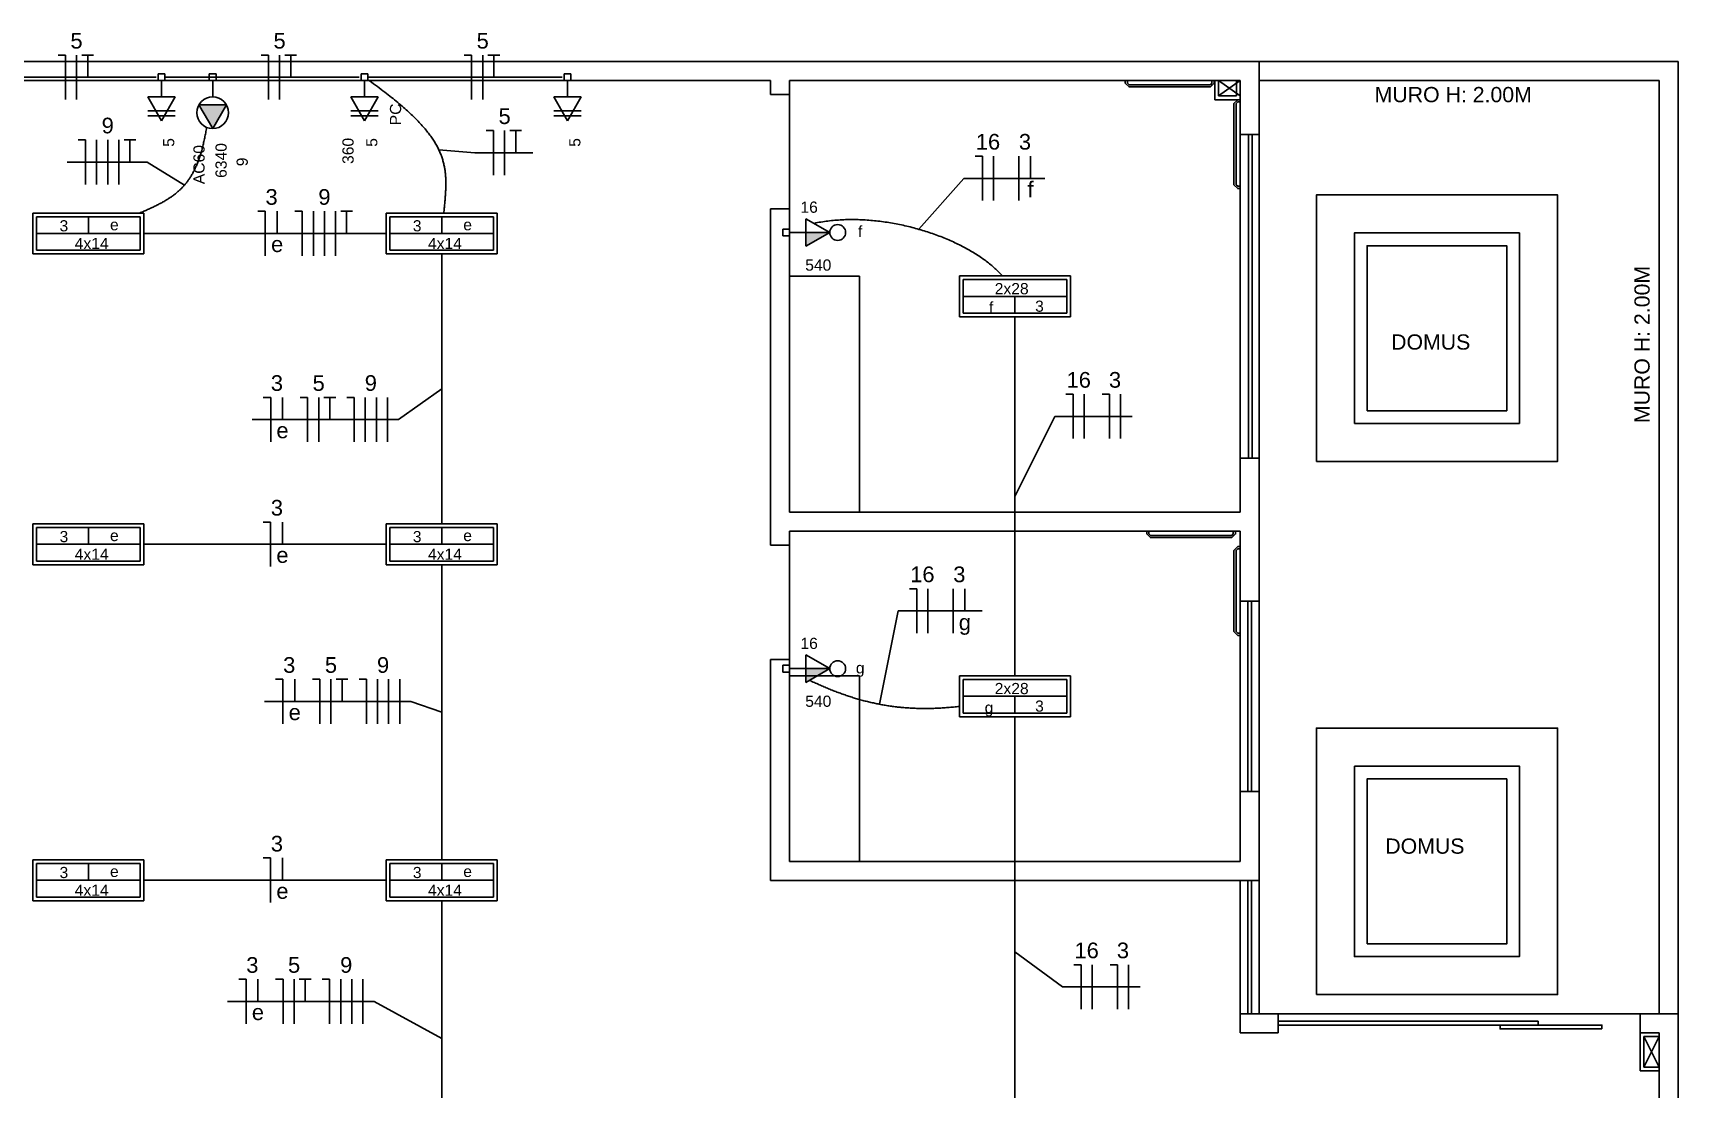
# Model space of a CAD drawing. Extents: x -47 to 87, y -70 to 0.
# Drawn here: x -25.93 to 0, y -16.19 to 0.45 of the extents above; entities that cross this region are included whole.
import ezdxf

# ---------------------------------------------------------------- set-up
doc = ezdxf.new("R2010")
doc.units = 0
doc.header["$MEASUREMENT"] = 0
doc.layers.get('0').update_dxf_attribs({"linetype": 'CONTINUOUS'})
for name, color, linetype in [('1', 1, 'CONTINUOUS'), ('EL-CONDUTOS', 4, 'CONTINUOUS'), ('EL-FIOS', 9, 'CONTINUOUS'), ('EL-TEXTOS_FIOS', 7, 'CONTINUOUS'), ('EL-TEXTOS_PONTOS', 3, 'CONTINUOUS'), ('EQUIPAMENTOS', 7, 'CONTINUOUS'), ('P-SIMBOL', 3, 'CONTINUOUS'), ('PAREDES', 6, 'CONTINUOUS'), ('TEXTOS', 3, 'CONTINUOUS')]:
    doc.layers.add(name, color=color, linetype=linetype)
doc.styles.add('ARIAL', font='')
doc.styles.get('ARIAL').set_extended_font_data('Arial')

msp = doc.modelspace()

# ---------------------------------------------------------------- hatches: boundary and pattern name
at = {"layer": 'P-SIMBOL', "linetype": 'CONTINUOUS'}
for points in [[(-23.092, -0.681), (-23.092, -1.056), (-23.308, -0.681)], [(-23.092, -0.681), (-23.092, -1.056), (-22.875, -0.681)], [(-13.743, -2.692), (-13.368, -2.692), (-13.743, -2.909)], [(-13.743, -9.564), (-13.368, -9.564), (-13.743, -9.781)]]:
    msp.add_hatch(color=256, dxfattribs=at).paths.add_polyline_path(points)

# ---------------------------------------------------------------- linework, layer by layer
at = {"linetype": 'CONTINUOUS'}
for p, q in [((-6.9, -1.15), (-6.6, -1.15)), ((-6.771, -6.25), (-6.771, -1.15)), ((-6.711, -6.25), (-6.711, -1.15)), ((-6.9, -6.25), (-6.6, -6.25)), ((-6.9, -8.5), (-6.6, -8.5)), ((-6.78, -11.5), (-6.78, -8.5)), ((-6.72, -11.5), (-6.72, -8.5)), ((-6.9, -11.5), (-6.6, -11.5))]:
    msp.add_line(p, q, dxfattribs=at)
for p, q in [((-6.9, -15), (-6.9, -12.9)), ((-6.78, -15), (-6.78, -12.9)), ((-6.72, -12.9), (-6.72, -15)), ((-6.6, -12.9), (-6.6, -15)), ((-0.6, -15), (-6.3, -15)), ((-2.205, -15.12), (-6.3, -15.12)), ((-6.3, -15.18), (-2.205, -15.18)), ((-2.205, -15.18), (-2.205, -15.12))]:
    msp.add_line(p, q)
for points in [[(-7.311, -0.3), (-7.311, -0.34), (-7.371, -0.4), (-7.371, -0.4), (-8.651, -0.4), (-8.711, -0.34), (-8.711, -0.34), (-8.711, -0.3)], [(-7.347, -0.3), (-7.347, -0.34), (-7.371, -0.364), (-7.371, -0.364), (-8.651, -0.364), (-8.675, -0.34), (-8.675, -0.34), (-8.675, -0.3)], [(-6.9, -0.6), (-6.94, -0.6), (-7, -0.66), (-7, -0.66), (-7, -1.94), (-6.94, -2), (-6.94, -2), (-6.9, -2)], [(-6.9, -0.636), (-6.94, -0.636), (-6.964, -0.66), (-6.964, -0.66), (-6.964, -1.94), (-6.94, -1.964), (-6.94, -1.964), (-6.9, -1.964)], [(-6.974, -7.4), (-6.974, -7.44), (-7.034, -7.5), (-7.034, -7.5), (-8.314, -7.5), (-8.374, -7.44), (-8.374, -7.44), (-8.374, -7.4)], [(-7.01, -7.4), (-7.01, -7.44), (-7.034, -7.464), (-7.034, -7.464), (-8.314, -7.464), (-8.338, -7.44), (-8.338, -7.44), (-8.338, -7.4)], [(-6.9, -7.641), (-6.94, -7.641), (-7, -7.701), (-7, -7.701), (-7, -8.981), (-6.94, -9.041), (-6.94, -9.041), (-6.9, -9.041)], [(-6.9, -7.676), (-6.94, -7.676), (-6.964, -7.701), (-6.964, -7.701), (-6.964, -8.981), (-6.94, -9.005), (-6.94, -9.005), (-6.9, -9.005)]]:
    msp.add_lwpolyline(points)
for points in [[(-5.1, -5.7), (-2.5, -5.7), (-2.5, -2.7), (-5.1, -2.7), (-5.1, -5.7)], [(-5.1, -5.7), (-2.5, -5.7), (-2.5, -2.7), (-5.1, -2.7), (-5.1, -5.7)], [(-4.9, -5.5), (-2.7, -5.5), (-2.7, -2.9), (-4.9, -2.9), (-4.9, -5.5)], [(-5.1, -11.1), (-2.5, -11.1), (-2.5, -14.1), (-5.1, -14.1), (-5.1, -11.1)], [(-5.1, -11.1), (-2.5, -11.1), (-2.5, -14.1), (-5.1, -14.1), (-5.1, -11.1)], [(-4.9, -13.9), (-2.7, -13.9), (-2.7, -11.3), (-4.9, -11.3), (-4.9, -13.9)]]:
    msp.add_lwpolyline(points, close=True, dxfattribs=at)
msp.add_lwpolyline([(-1.2, -15.24), (-2.805, -15.24), (-2.805, -15.18), (-1.2, -15.18), (-1.2, -15.24)], close=True)
at = {"layer": '1'}
for p, q in [((-7.24, -0.54), (-6.9, -0.3)), ((-7.24, -0.3), (-6.9, -0.54)), ((-0.54, -15.84), (-0.3, -15.36)), ((-0.54, -15.36), (-0.3, -15.84))]:
    msp.add_line(p, q, dxfattribs=at)
at = {"layer": 'EL-CONDUTOS', "linetype": 'CONTINUOUS'}
for points, knots in [([(-27.047, -0.247), (-26.998, -0.247), (-26.903, -0.247), (-26.765, -0.247), (-26.635, -0.247), (-26.514, -0.247), (-26.399, -0.247), (-26.291, -0.247), (-26.189, -0.247), (-26.092, -0.247), (-26, -0.247), (-25.912, -0.247), (-25.827, -0.247), (-25.745, -0.247), (-25.665, -0.247), (-25.586, -0.247), (-25.508, -0.247), (-25.43, -0.247), (-25.351, -0.247), (-25.272, -0.247), (-25.19, -0.247), (-25.106, -0.247), (-25.018, -0.247), (-24.927, -0.247), (-24.831, -0.247), (-24.73, -0.247), (-24.624, -0.247), (-24.511, -0.247), (-24.39, -0.247), (-24.262, -0.247), (-24.126, -0.247), (-24.032, -0.247), (-23.984, -0.247)], [0, 0, 0, 0, 0.147153, 0.285121, 0.414556, 0.536109, 0.650431, 0.758174, 0.859989, 0.956527, 1.04844, 1.136378, 1.220992, 1.302935, 1.382857, 1.461409, 1.539243, 1.61701, 1.695362, 1.774948, 1.856422, 1.940433, 2.027634, 2.118675, 2.214207, 2.314883, 2.421352, 2.534267, 2.654279, 2.782038, 2.918196, 3.063405, 3.063405, 3.063405, 3.063405]), ([(-23.847, -0.247), (-23.798, -0.247), (-23.703, -0.247), (-23.565, -0.247), (-23.435, -0.247), (-23.314, -0.247), (-23.199, -0.247), (-23.091, -0.247), (-22.989, -0.247), (-22.892, -0.247), (-22.8, -0.247), (-22.712, -0.247), (-22.627, -0.247), (-22.545, -0.247), (-22.465, -0.247), (-22.386, -0.247), (-22.308, -0.247), (-22.23, -0.247), (-22.151, -0.247), (-22.072, -0.247), (-21.99, -0.247), (-21.906, -0.247), (-21.818, -0.247), (-21.727, -0.247), (-21.631, -0.247), (-21.53, -0.247), (-21.424, -0.247), (-21.311, -0.247), (-21.19, -0.247), (-21.062, -0.247), (-20.926, -0.247), (-20.832, -0.247), (-20.784, -0.247)], [0, 0, 0, 0, 0.147153, 0.285121, 0.414556, 0.536109, 0.650431, 0.758174, 0.859989, 0.956527, 1.04844, 1.136378, 1.220992, 1.302935, 1.382857, 1.461409, 1.539243, 1.61701, 1.695362, 1.774948, 1.856422, 1.940433, 2.027634, 2.118675, 2.214207, 2.314883, 2.421352, 2.534267, 2.654279, 2.782038, 2.918196, 3.063405, 3.063405, 3.063405, 3.063405]), ([(-20.647, -0.247), (-20.598, -0.247), (-20.503, -0.247), (-20.365, -0.247), (-20.235, -0.247), (-20.114, -0.247), (-19.999, -0.247), (-19.891, -0.247), (-19.789, -0.247), (-19.692, -0.247), (-19.6, -0.247), (-19.512, -0.247), (-19.427, -0.247), (-19.345, -0.247), (-19.265, -0.247), (-19.186, -0.247), (-19.108, -0.247), (-19.03, -0.247), (-18.951, -0.247), (-18.872, -0.247), (-18.79, -0.247), (-18.706, -0.247), (-18.618, -0.247), (-18.527, -0.247), (-18.431, -0.247), (-18.33, -0.247), (-18.224, -0.247), (-18.111, -0.247), (-17.99, -0.247), (-17.862, -0.247), (-17.726, -0.247), (-17.632, -0.247), (-17.584, -0.247)], [0, 0, 0, 0, 0.147153, 0.285121, 0.414556, 0.536109, 0.650431, 0.758174, 0.859989, 0.956527, 1.04844, 1.136378, 1.220992, 1.302935, 1.382857, 1.461409, 1.539243, 1.61701, 1.695362, 1.774948, 1.856422, 1.940433, 2.027634, 2.118675, 2.214207, 2.314883, 2.421352, 2.534267, 2.654279, 2.782038, 2.918196, 3.063405, 3.063405, 3.063405, 3.063405]), ([(-19.451, -2.387), (-19.448, -2.361), (-19.443, -2.311), (-19.435, -2.236), (-19.429, -2.163), (-19.424, -2.093), (-19.42, -2.025), (-19.418, -1.958), (-19.418, -1.892), (-19.42, -1.828), (-19.425, -1.765), (-19.433, -1.702), (-19.444, -1.64), (-19.459, -1.579), (-19.477, -1.517), (-19.499, -1.456), (-19.526, -1.394), (-19.557, -1.332), (-19.593, -1.269), (-19.634, -1.206), (-19.68, -1.141), (-19.732, -1.076), (-19.79, -1.008), (-19.854, -0.939), (-19.925, -0.868), (-20.002, -0.795), (-20.086, -0.72), (-20.178, -0.642), (-20.277, -0.562), (-20.384, -0.478), (-20.499, -0.392), (-20.579, -0.334), (-20.62, -0.304)], [0, 0, 0, 0, 0.077514, 0.152501, 0.225145, 0.29564, 0.364196, 0.431039, 0.496424, 0.560634, 0.623984, 0.686828, 0.74956, 0.812608, 0.876437, 0.94154, 1.008429, 1.077631, 1.149679, 1.225102, 1.304421, 1.388146, 1.476771, 1.570777, 1.670625, 1.776764, 1.889629, 2.009641, 2.13721, 2.272735, 2.416608, 2.569213, 2.569213, 2.569213, 2.569213]), ([(-23.187, -1.037), (-23.192, -1.065), (-23.201, -1.12), (-23.217, -1.199), (-23.234, -1.275), (-23.251, -1.347), (-23.269, -1.415), (-23.289, -1.48), (-23.31, -1.541), (-23.332, -1.599), (-23.355, -1.654), (-23.379, -1.707), (-23.405, -1.756), (-23.432, -1.803), (-23.461, -1.848), (-23.491, -1.89), (-23.523, -1.93), (-23.557, -1.968), (-23.592, -2.005), (-23.63, -2.04), (-23.669, -2.073), (-23.71, -2.105), (-23.753, -2.136), (-23.799, -2.166), (-23.846, -2.195), (-23.896, -2.223), (-23.948, -2.25), (-24.002, -2.278), (-24.059, -2.305), (-24.118, -2.332), (-24.179, -2.359), (-24.222, -2.376), (-24.243, -2.386)], [0, 0, 0, 0, 0.084955, 0.166008, 0.243354, 0.317197, 0.387748, 0.455226, 0.51986, 0.581889, 0.641561, 0.699136, 0.754881, 0.809073, 0.861999, 0.913946, 0.965205, 1.016068, 1.066818, 1.117735, 1.169085, 1.221123, 1.274088, 1.328206, 1.383686, 1.440723, 1.499499, 1.560183, 1.622932, 1.687896, 1.755214, 1.825021, 1.825021, 1.825021, 1.825021]), ([(-13.613, -2.548), (-13.578, -2.541), (-13.506, -2.526), (-13.398, -2.511), (-13.288, -2.499), (-13.176, -2.492), (-13.064, -2.488), (-12.95, -2.488), (-12.836, -2.493), (-12.722, -2.501), (-12.608, -2.512), (-12.494, -2.527), (-12.38, -2.545), (-12.267, -2.567), (-12.155, -2.591), (-12.044, -2.619), (-11.935, -2.65), (-11.828, -2.683), (-11.722, -2.719), (-11.619, -2.757), (-11.518, -2.798), (-11.42, -2.841), (-11.325, -2.887), (-11.233, -2.934), (-11.145, -2.984), (-11.06, -3.035), (-10.98, -3.088), (-10.903, -3.143), (-10.832, -3.199), (-10.765, -3.257), (-10.703, -3.315), (-10.665, -3.357), (-10.647, -3.377)], [0, 0, 0, 0, 0.108569, 0.218238, 0.32896, 0.440661, 0.55325, 0.666616, 0.780635, 0.895168, 1.010067, 1.125172, 1.240315, 1.355323, 1.470015, 1.584208, 1.697714, 1.810342, 1.921903, 2.032205, 2.141059, 2.248278, 2.353677, 2.45708, 2.558315, 2.657221, 2.753648, 2.847462, 2.938545, 3.026806, 3.112178, 3.194633, 3.194633, 3.194633, 3.194633]), ([(-24.18, -2.708), (-24.129, -2.708), (-24.03, -2.708), (-23.884, -2.708), (-23.743, -2.708), (-23.608, -2.708), (-23.478, -2.708), (-23.352, -2.708), (-23.229, -2.708), (-23.11, -2.708), (-22.993, -2.708), (-22.879, -2.708), (-22.767, -2.708), (-22.656, -2.708), (-22.545, -2.708), (-22.436, -2.708), (-22.326, -2.708), (-22.216, -2.708), (-22.104, -2.708), (-21.992, -2.708), (-21.877, -2.708), (-21.76, -2.708), (-21.64, -2.708), (-21.516, -2.708), (-21.389, -2.708), (-21.257, -2.708), (-21.121, -2.708), (-20.979, -2.708), (-20.832, -2.708), (-20.678, -2.708), (-20.518, -2.708), (-20.409, -2.708), (-20.353, -2.708)], [0, 0, 0, 0, 0.151892, 0.297684, 0.437851, 0.572866, 0.703203, 0.829335, 0.951736, 1.07088, 1.187239, 1.301288, 1.413501, 1.52435, 1.63431, 1.743853, 1.853455, 1.963587, 2.074724, 2.18734, 2.301907, 2.418901, 2.538793, 2.662058, 2.789169, 2.920601, 3.056825, 3.198317, 3.34555, 3.498997, 3.659132, 3.826428, 3.826428, 3.826428, 3.826428]), ([(-19.483, -7.285), (-19.483, -7.22), (-19.483, -7.092), (-19.483, -6.906), (-19.483, -6.73), (-19.483, -6.565), (-19.483, -6.408), (-19.483, -6.26), (-19.483, -6.119), (-19.483, -5.984), (-19.483, -5.855), (-19.483, -5.731), (-19.483, -5.612), (-19.483, -5.495), (-19.483, -5.381), (-19.483, -5.268), (-19.483, -5.157), (-19.483, -5.045), (-19.483, -4.933), (-19.483, -4.818), (-19.483, -4.702), (-19.483, -4.582), (-19.483, -4.458), (-19.483, -4.329), (-19.483, -4.195), (-19.483, -4.054), (-19.483, -3.905), (-19.483, -3.749), (-19.483, -3.583), (-19.483, -3.408), (-19.483, -3.222), (-19.483, -3.094), (-19.483, -3.028)], [0, 0, 0, 0, 0.197188, 0.382937, 0.558066, 0.72339, 0.879727, 1.027894, 1.168708, 1.302986, 1.431545, 1.555201, 1.674773, 1.791077, 1.904929, 2.017148, 2.12855, 2.239951, 2.35217, 2.466023, 2.582326, 2.701898, 2.825555, 2.954115, 3.088393, 3.229207, 3.377375, 3.533712, 3.699037, 3.874166, 4.059917, 4.257105, 4.257105, 4.257105, 4.257105]), ([(-10.45, -9.676), (-10.45, -9.588), (-10.45, -9.417), (-10.45, -9.168), (-10.45, -8.933), (-10.45, -8.712), (-10.45, -8.504), (-10.45, -8.306), (-10.45, -8.119), (-10.45, -7.941), (-10.45, -7.77), (-10.45, -7.607), (-10.45, -7.449), (-10.45, -7.295), (-10.45, -7.145), (-10.45, -6.997), (-10.45, -6.85), (-10.45, -6.703), (-10.45, -6.555), (-10.45, -6.405), (-10.45, -6.251), (-10.45, -6.093), (-10.45, -5.93), (-10.45, -5.759), (-10.45, -5.581), (-10.45, -5.394), (-10.45, -5.196), (-10.45, -4.988), (-10.45, -4.767), (-10.45, -4.532), (-10.45, -4.283), (-10.45, -4.112), (-10.45, -4.024)], [0, 0, 0, 0, 0.264304, 0.512899, 0.746908, 0.967451, 1.175652, 1.372632, 1.559513, 1.737418, 1.907469, 2.070787, 2.228494, 2.381714, 2.531567, 2.679176, 2.825663, 2.97215, 3.119759, 3.269612, 3.422832, 3.580539, 3.743857, 3.913908, 4.091813, 4.278694, 4.475674, 4.683875, 4.904419, 5.138427, 5.387022, 5.651326, 5.651326, 5.651326, 5.651326]), ([(-24.173, -7.605), (-24.118, -7.605), (-24.011, -7.605), (-23.854, -7.605), (-23.705, -7.605), (-23.562, -7.605), (-23.424, -7.605), (-23.293, -7.605), (-23.166, -7.605), (-23.044, -7.605), (-22.926, -7.605), (-22.811, -7.605), (-22.699, -7.605), (-22.589, -7.605), (-22.481, -7.605), (-22.373, -7.605), (-22.267, -7.605), (-22.16, -7.605), (-22.053, -7.605), (-21.944, -7.605), (-21.835, -7.605), (-21.722, -7.605), (-21.607, -7.605), (-21.489, -7.605), (-21.367, -7.605), (-21.24, -7.605), (-21.109, -7.605), (-20.972, -7.605), (-20.829, -7.605), (-20.679, -7.605), (-20.522, -7.605), (-20.415, -7.605), (-20.36, -7.605)], [0, 0, 0, 0, 0.1645, 0.321263, 0.470842, 0.61379, 0.75066, 0.882004, 1.008374, 1.130324, 1.248405, 1.363171, 1.475174, 1.584967, 1.693102, 1.800132, 1.90661, 2.013088, 2.120119, 2.228255, 2.338049, 2.450054, 2.564822, 2.682906, 2.804859, 2.931233, 3.06258, 3.199454, 3.342406, 3.491991, 3.648759, 3.813264, 3.813264, 3.813264, 3.813264]), ([(-19.483, -12.576), (-19.483, -12.504), (-19.483, -12.364), (-19.483, -12.16), (-19.483, -11.969), (-19.483, -11.787), (-19.483, -11.616), (-19.483, -11.454), (-19.483, -11.3), (-19.483, -11.153), (-19.483, -11.012), (-19.483, -10.877), (-19.483, -10.747), (-19.483, -10.62), (-19.483, -10.495), (-19.483, -10.373), (-19.483, -10.251), (-19.483, -10.13), (-19.483, -10.007), (-19.483, -9.883), (-19.483, -9.756), (-19.483, -9.625), (-19.483, -9.49), (-19.483, -9.35), (-19.483, -9.203), (-19.483, -9.049), (-19.483, -8.886), (-19.483, -8.715), (-19.483, -8.534), (-19.483, -8.342), (-19.483, -8.138), (-19.483, -7.999), (-19.483, -7.927)], [0, 0, 0, 0, 0.21606, 0.419484, 0.611175, 0.792034, 0.962964, 1.124869, 1.27865, 1.42521, 1.565452, 1.700279, 1.830592, 1.957295, 2.081291, 2.203481, 2.324769, 2.446056, 2.568246, 2.692242, 2.818945, 2.949258, 3.084085, 3.224327, 3.370887, 3.524668, 3.686573, 3.857503, 4.038362, 4.230052, 4.433476, 4.649537, 4.649537, 4.649537, 4.649537]), ([(-13.686, -9.748), (-13.661, -9.76), (-13.61, -9.783), (-13.535, -9.817), (-13.46, -9.85), (-13.386, -9.881), (-13.312, -9.911), (-13.238, -9.939), (-13.164, -9.966), (-13.09, -9.991), (-13.016, -10.016), (-12.942, -10.038), (-12.868, -10.059), (-12.794, -10.079), (-12.719, -10.097), (-12.644, -10.113), (-12.569, -10.128), (-12.493, -10.142), (-12.416, -10.154), (-12.338, -10.164), (-12.26, -10.173), (-12.181, -10.18), (-12.101, -10.185), (-12.02, -10.189), (-11.937, -10.192), (-11.854, -10.192), (-11.769, -10.191), (-11.683, -10.188), (-11.596, -10.183), (-11.507, -10.177), (-11.416, -10.169), (-11.355, -10.162), (-11.325, -10.159)], [0, 0, 0, 0, 0.083585, 0.166128, 0.247708, 0.328406, 0.408304, 0.487487, 0.566043, 0.644063, 0.721638, 0.798865, 0.87584, 0.952664, 1.029439, 1.106268, 1.183258, 1.260516, 1.338152, 1.416276, 1.494998, 1.574432, 1.65469, 1.735884, 1.818127, 1.901531, 1.986208, 2.072269, 2.159824, 2.248984, 2.339855, 2.432545, 2.432545, 2.432545, 2.432545]), ([(-10.45, -10.319), (-10.45, -10.436), (-10.45, -10.663), (-10.45, -10.993), (-10.45, -11.302), (-10.45, -11.592), (-10.45, -11.866), (-10.45, -12.124), (-10.45, -12.368), (-10.45, -12.599), (-10.45, -12.82), (-10.45, -13.032), (-10.45, -13.236), (-10.45, -13.434), (-10.45, -13.628), (-10.45, -13.819), (-10.45, -14.009), (-10.45, -14.199), (-10.45, -14.391), (-10.45, -14.586), (-10.45, -14.787), (-10.45, -14.995), (-10.45, -15.21), (-10.45, -15.436), (-10.45, -15.673), (-10.45, -15.923), (-10.45, -16.188), (-10.45, -16.469), (-10.45, -16.768), (-10.45, -17.087), (-10.45, -17.426), (-10.45, -17.66), (-10.45, -17.78)], [0, 0, 0, 0, 0.35089, 0.679903, 0.988628, 1.278653, 1.551568, 1.80896, 2.05242, 2.283535, 2.503894, 2.715087, 2.918701, 3.116326, 3.309551, 3.499964, 3.689154, 3.878709, 4.07022, 4.265274, 4.46546, 4.672367, 4.887583, 5.112699, 5.349301, 5.59898, 5.863323, 6.14392, 6.442359, 6.76023, 7.099121, 7.46062, 7.46062, 7.46062, 7.46062]), ([(-24.173, -12.898), (-24.118, -12.898), (-24.011, -12.898), (-23.854, -12.898), (-23.705, -12.898), (-23.562, -12.898), (-23.424, -12.898), (-23.293, -12.898), (-23.166, -12.898), (-23.044, -12.898), (-22.926, -12.898), (-22.811, -12.898), (-22.699, -12.898), (-22.589, -12.898), (-22.481, -12.898), (-22.373, -12.898), (-22.267, -12.898), (-22.16, -12.898), (-22.053, -12.898), (-21.944, -12.898), (-21.835, -12.898), (-21.722, -12.898), (-21.607, -12.898), (-21.489, -12.898), (-21.367, -12.898), (-21.24, -12.898), (-21.109, -12.898), (-20.972, -12.898), (-20.829, -12.898), (-20.679, -12.898), (-20.522, -12.898), (-20.415, -12.898), (-20.36, -12.898)], [0, 0, 0, 0, 0.1645, 0.321263, 0.470842, 0.61379, 0.75066, 0.882004, 1.008374, 1.130324, 1.248405, 1.363171, 1.475174, 1.584967, 1.693102, 1.800132, 1.90661, 2.013088, 2.120119, 2.228255, 2.338049, 2.450054, 2.564822, 2.682906, 2.804859, 2.931233, 3.06258, 3.199454, 3.342406, 3.491991, 3.648759, 3.813264, 3.813264, 3.813264, 3.813264]), ([(-19.483, -17.555), (-19.483, -17.488), (-19.483, -17.358), (-19.483, -17.169), (-19.483, -16.99), (-19.483, -16.822), (-19.483, -16.662), (-19.483, -16.511), (-19.483, -16.368), (-19.483, -16.231), (-19.483, -16.1), (-19.483, -15.974), (-19.483, -15.852), (-19.483, -15.733), (-19.483, -15.617), (-19.483, -15.502), (-19.483, -15.389), (-19.483, -15.275), (-19.483, -15.161), (-19.483, -15.045), (-19.483, -14.926), (-19.483, -14.804), (-19.483, -14.678), (-19.483, -14.547), (-19.483, -14.41), (-19.483, -14.266), (-19.483, -14.115), (-19.483, -13.956), (-19.483, -13.787), (-19.483, -13.609), (-19.483, -13.42), (-19.483, -13.29), (-19.483, -13.223)], [0, 0, 0, 0, 0.200636, 0.389635, 0.567826, 0.736042, 0.895113, 1.045872, 1.189149, 1.325776, 1.456584, 1.582404, 1.704068, 1.822407, 1.938252, 2.052435, 2.165787, 2.279139, 2.393323, 2.50917, 2.627511, 2.749177, 2.875, 3.005812, 3.142443, 3.285725, 3.436489, 3.595566, 3.763788, 3.941986, 4.130992, 4.331636, 4.331636, 4.331636, 4.331636])]:
    msp.add_open_spline(points, degree=3, knots=knots, dxfattribs=at)
at = {"layer": 'EL-FIOS'}
for p, q in [((-25.529, 0.103), (-25.413, 0.103)), ((-25.413, -0.597), (-25.413, 0.103)), ((-25.238, -0.597), (-25.238, 0.103)), ((-25.156, 0.103), (-24.969, 0.103)), ((-25.062, -0.247), (-25.062, 0.103)), ((-22.329, 0.103), (-22.212, 0.103)), ((-22.212, -0.597), (-22.212, 0.103)), ((-22.038, -0.597), (-22.038, 0.103)), ((-21.956, 0.103), (-21.769, 0.103)), ((-21.863, -0.247), (-21.863, 0.103)), ((-19.129, 0.103), (-19.012, 0.103)), ((-19.012, -0.597), (-19.012, 0.103)), ((-18.837, -0.597), (-18.837, 0.103)), ((-18.756, 0.103), (-18.569, 0.103)), ((-18.663, -0.247), (-18.663, 0.103)), ((-25.212, -1.234), (-25.096, -1.234)), ((-25.096, -1.934), (-25.096, -1.234)), ((-24.921, -1.934), (-24.921, -1.234)), ((-24.746, -1.934), (-24.746, -1.234)), ((-24.571, -1.934), (-24.571, -1.234)), ((-24.489, -1.234), (-24.302, -1.234)), ((-24.396, -1.584), (-24.396, -1.234)), ((-18.784, -1.087), (-18.668, -1.087)), ((-18.668, -1.787), (-18.668, -1.087)), ((-18.492, -1.787), (-18.492, -1.087)), ((-18.411, -1.087), (-18.224, -1.087)), ((-18.317, -1.437), (-18.317, -1.087)), ((-11.079, -1.49), (-10.963, -1.49)), ((-10.963, -2.19), (-10.963, -1.49)), ((-10.788, -2.19), (-10.788, -1.49)), ((-10.391, -2.19), (-10.391, -1.49)), ((-10.205, -1.84), (-10.205, -1.49)), ((-22.38, -2.358), (-22.263, -2.358)), ((-22.263, -3.058), (-22.263, -2.358)), ((-22.076, -2.708), (-22.076, -2.358)), ((-21.798, -2.358), (-21.681, -2.358)), ((-21.681, -3.058), (-21.681, -2.358)), ((-21.506, -3.058), (-21.506, -2.358)), ((-21.331, -3.058), (-21.331, -2.358)), ((-21.156, -3.058), (-21.156, -2.358)), ((-21.075, -2.358), (-20.888, -2.358)), ((-20.981, -2.708), (-20.981, -2.358)), ((-22.295, -5.291), (-22.178, -5.291)), ((-22.178, -5.991), (-22.178, -5.291)), ((-21.992, -5.641), (-21.992, -5.291)), ((-21.713, -5.291), (-21.597, -5.291)), ((-21.597, -5.991), (-21.597, -5.291)), ((-21.422, -5.991), (-21.422, -5.291)), ((-21.34, -5.291), (-21.154, -5.291)), ((-21.247, -5.641), (-21.247, -5.291)), ((-20.98, -5.291), (-20.863, -5.291)), ((-20.863, -5.991), (-20.863, -5.291)), ((-20.688, -5.991), (-20.688, -5.291)), ((-20.513, -5.991), (-20.513, -5.291)), ((-20.338, -5.991), (-20.338, -5.291)), ((-9.649, -5.24), (-9.532, -5.24)), ((-9.532, -5.94), (-9.532, -5.24)), ((-9.357, -5.94), (-9.357, -5.24)), ((-9.078, -5.24), (-8.961, -5.24)), ((-8.961, -5.94), (-8.961, -5.24)), ((-8.786, -5.94), (-8.786, -5.24)), ((-22.296, -7.255), (-22.179, -7.255)), ((-22.179, -7.955), (-22.179, -7.255)), ((-21.993, -7.605), (-21.993, -7.255)), ((-12.113, -8.304), (-11.997, -8.304)), ((-11.997, -9.004), (-11.997, -8.304)), ((-11.822, -9.004), (-11.822, -8.304)), ((-11.425, -9.004), (-11.425, -8.304)), ((-11.239, -8.654), (-11.239, -8.304)), ((-22.102, -9.732), (-21.985, -9.732)), ((-21.985, -10.432), (-21.985, -9.732)), ((-21.799, -10.082), (-21.799, -9.732)), ((-21.52, -9.732), (-21.403, -9.732)), ((-21.403, -10.432), (-21.403, -9.732)), ((-21.228, -10.432), (-21.228, -9.732)), ((-21.147, -9.732), (-20.96, -9.732)), ((-21.053, -10.082), (-21.053, -9.732)), ((-20.786, -9.732), (-20.669, -9.732)), ((-20.669, -10.432), (-20.669, -9.732)), ((-20.494, -10.432), (-20.494, -9.732)), ((-20.319, -10.432), (-20.319, -9.732)), ((-20.144, -10.432), (-20.144, -9.732)), ((-22.296, -12.547), (-22.179, -12.547)), ((-22.179, -13.248), (-22.179, -12.547)), ((-21.993, -12.898), (-21.993, -12.547)), ((-9.524, -14.229), (-9.407, -14.229)), ((-9.407, -14.929), (-9.407, -14.229)), ((-9.232, -14.929), (-9.232, -14.229)), ((-8.952, -14.229), (-8.836, -14.229)), ((-8.836, -14.929), (-8.836, -14.229)), ((-8.661, -14.929), (-8.661, -14.229)), ((-22.682, -14.458), (-22.566, -14.458)), ((-22.566, -15.158), (-22.566, -14.458)), ((-22.379, -14.808), (-22.379, -14.458)), ((-22.101, -14.458), (-21.984, -14.458)), ((-21.984, -15.158), (-21.984, -14.458)), ((-21.809, -15.158), (-21.809, -14.458)), ((-21.727, -14.458), (-21.541, -14.458)), ((-21.634, -14.808), (-21.634, -14.458)), ((-21.367, -14.458), (-21.25, -14.458)), ((-21.25, -15.158), (-21.25, -14.458)), ((-21.075, -15.158), (-21.075, -14.458)), ((-20.9, -15.158), (-20.9, -14.458)), ((-20.725, -15.158), (-20.725, -14.458))]:
    msp.add_line(p, q, dxfattribs=at)
at = {"layer": 'EL-TEXTOS_FIOS'}
for p, q in [((-19.529, -1.388), (-18.959, -1.437)), ((-18.959, -1.437), (-18.049, -1.437)), ((-24.127, -1.584), (-25.387, -1.584)), ((-23.538, -1.946), (-24.127, -1.584)), ((-11.966, -2.641), (-11.254, -1.84)), ((-11.254, -1.84), (-9.981, -1.84)), ((-19.483, -5.157), (-20.163, -5.641)), ((-20.163, -5.641), (-22.47, -5.641)), ((-10.45, -6.85), (-9.824, -5.59)), ((-9.824, -5.59), (-8.601, -5.59)), ((-12.585, -10.125), (-12.288, -8.654)), ((-12.288, -8.654), (-10.966, -8.654)), ((-19.969, -10.082), (-22.277, -10.082)), ((-19.483, -10.251), (-19.969, -10.082)), ((-10.45, -14.025), (-9.699, -14.579)), ((-9.699, -14.579), (-8.476, -14.579)), ((-20.55, -14.808), (-22.857, -14.808)), ((-19.483, -15.389), (-20.55, -14.808))]:
    msp.add_line(p, q, dxfattribs=at)
at = {"layer": 'EQUIPAMENTOS'}
for points in [[(-5.7, -6.3), (-1.9, -6.3), (-1.9, -2.1), (-5.7, -2.1)], [(-5.7, -14.7), (-1.9, -14.7), (-1.9, -10.5), (-5.7, -10.5)]]:
    msp.add_lwpolyline(points, dxfattribs=at)
for points in [[(-5.7, -6.3), (-1.9, -6.3), (-1.9, -2.1), (-5.7, -2.1), (-5.7, -6.3)], [(-5.7, -14.7), (-1.9, -14.7), (-1.9, -10.5), (-5.7, -10.5), (-5.7, -14.7)]]:
    msp.add_lwpolyline(points, close=True, dxfattribs=at)
at = {"layer": 'P-SIMBOL'}
for p, q in [((-23.953, -0.194), (-23.847, -0.194)), ((-23.953, -0.3), (-23.953, -0.194)), ((-23.847, -0.194), (-23.847, -0.3)), ((-23.145, -0.194), (-23.039, -0.194)), ((-23.145, -0.3), (-23.145, -0.194)), ((-23.039, -0.194), (-23.039, -0.3)), ((-20.753, -0.194), (-20.647, -0.194)), ((-20.753, -0.3), (-20.753, -0.194)), ((-20.647, -0.194), (-20.647, -0.3)), ((-17.553, -0.194), (-17.447, -0.194)), ((-17.553, -0.3), (-17.553, -0.194)), ((-17.447, -0.194), (-17.447, -0.3)), ((-23.847, -0.3), (-23.953, -0.3)), ((-23.9, -0.556), (-23.9, -0.3)), ((-23.039, -0.3), (-23.145, -0.3)), ((-23.092, -0.556), (-23.092, -0.3)), ((-20.647, -0.3), (-20.753, -0.3)), ((-20.7, -0.556), (-20.7, -0.3)), ((-17.447, -0.3), (-17.553, -0.3)), ((-17.5, -0.556), (-17.5, -0.3)), ((-23.9, -0.931), (-24.116, -0.556)), ((-24.116, -0.556), (-23.683, -0.556)), ((-24.116, -0.773), (-23.683, -0.773)), ((-23.683, -0.556), (-23.9, -0.931)), ((-23.308, -0.681), (-23.092, -1.056)), ((-22.875, -0.681), (-23.308, -0.681)), ((-23.092, -1.056), (-22.875, -0.681)), ((-20.7, -0.931), (-20.916, -0.556)), ((-20.916, -0.556), (-20.483, -0.556)), ((-20.916, -0.773), (-20.483, -0.773)), ((-20.483, -0.556), (-20.7, -0.931)), ((-17.5, -0.931), (-17.716, -0.556)), ((-17.716, -0.556), (-17.284, -0.556)), ((-17.716, -0.773), (-17.284, -0.773)), ((-17.284, -0.556), (-17.5, -0.931)), ((-24.116, -0.854), (-23.683, -0.854)), ((-20.916, -0.854), (-20.483, -0.854)), ((-17.716, -0.854), (-17.284, -0.854)), ((-25.924, -2.386), (-24.177, -2.386)), ((-25.924, -2.386), (-25.924, -3.031)), ((-25.866, -2.443), (-24.234, -2.443)), ((-25.866, -2.443), (-25.866, -2.973)), ((-25.05, -2.708), (-25.05, -2.443)), ((-24.234, -2.443), (-24.234, -2.973)), ((-24.177, -2.386), (-24.177, -3.031)), ((-20.357, -2.386), (-18.61, -2.386)), ((-20.357, -2.386), (-20.357, -3.031)), ((-20.299, -2.443), (-18.667, -2.443)), ((-20.299, -2.443), (-20.299, -2.973)), ((-19.483, -2.708), (-19.483, -2.443)), ((-18.667, -2.443), (-18.667, -2.973)), ((-18.61, -2.386), (-18.61, -3.031)), ((-13.368, -2.692), (-13.743, -2.475)), ((-13.743, -2.475), (-13.743, -2.909)), ((-25.866, -2.708), (-24.234, -2.708)), ((-20.299, -2.708), (-18.667, -2.708)), ((-14.106, -2.745), (-14.106, -2.639)), ((-14.106, -2.639), (-14, -2.639)), ((-14, -2.745), (-14.106, -2.745)), ((-14, -2.639), (-14, -2.745)), ((-13.743, -2.692), (-14, -2.692)), ((-13.368, -2.692), (-13.743, -2.692)), ((-13.743, -2.909), (-13.368, -2.692)), ((-25.924, -3.031), (-24.177, -3.031)), ((-25.866, -2.973), (-24.234, -2.973)), ((-20.357, -3.031), (-18.61, -3.031)), ((-20.299, -2.973), (-18.667, -2.973)), ((-11.324, -4.022), (-11.324, -3.377)), ((-9.576, -3.377), (-11.324, -3.377)), ((-11.266, -3.965), (-11.266, -3.435)), ((-9.634, -3.435), (-11.266, -3.435)), ((-9.634, -3.965), (-9.634, -3.435)), ((-9.576, -4.022), (-9.576, -3.377)), ((-9.634, -3.7), (-11.266, -3.7)), ((-10.45, -3.7), (-10.45, -3.965)), ((-9.576, -4.022), (-11.324, -4.022)), ((-9.634, -3.965), (-11.266, -3.965)), ((-25.924, -7.283), (-24.176, -7.283)), ((-25.924, -7.283), (-25.924, -7.928)), ((-25.866, -7.34), (-24.234, -7.34)), ((-25.866, -7.34), (-25.866, -7.87)), ((-25.05, -7.605), (-25.05, -7.34)), ((-24.234, -7.34), (-24.234, -7.87)), ((-24.176, -7.283), (-24.176, -7.928)), ((-20.357, -7.283), (-18.61, -7.283)), ((-20.357, -7.283), (-20.357, -7.928)), ((-20.299, -7.34), (-18.667, -7.34)), ((-20.299, -7.34), (-20.299, -7.87)), ((-19.483, -7.605), (-19.483, -7.34)), ((-18.667, -7.34), (-18.667, -7.87)), ((-18.61, -7.283), (-18.61, -7.928)), ((-25.866, -7.605), (-24.234, -7.605)), ((-20.299, -7.605), (-18.667, -7.605)), ((-25.924, -7.928), (-24.176, -7.928)), ((-25.866, -7.87), (-24.234, -7.87)), ((-20.357, -7.928), (-18.61, -7.928)), ((-20.299, -7.87), (-18.667, -7.87)), ((-14.106, -9.617), (-14.106, -9.511)), ((-14.106, -9.511), (-14, -9.511)), ((-14, -9.511), (-14, -9.617)), ((-13.743, -9.564), (-14, -9.564)), ((-13.368, -9.564), (-13.743, -9.347)), ((-13.743, -9.347), (-13.743, -9.781)), ((-13.368, -9.564), (-13.743, -9.564)), ((-13.743, -9.781), (-13.368, -9.564)), ((-14, -9.617), (-14.106, -9.617)), ((-11.324, -10.322), (-11.324, -9.678)), ((-9.576, -9.678), (-11.324, -9.678)), ((-11.266, -10.265), (-11.266, -9.735)), ((-9.634, -9.735), (-11.266, -9.735)), ((-9.634, -10.265), (-9.634, -9.735)), ((-9.576, -10.322), (-9.576, -9.678)), ((-9.634, -10), (-11.266, -10)), ((-10.45, -10), (-10.45, -10.265)), ((-9.576, -10.322), (-11.324, -10.322)), ((-9.634, -10.265), (-11.266, -10.265)), ((-25.924, -12.575), (-24.176, -12.575)), ((-25.924, -12.575), (-25.924, -13.22)), ((-25.866, -12.633), (-24.234, -12.633)), ((-25.866, -12.633), (-25.866, -13.162)), ((-25.05, -12.898), (-25.05, -12.633)), ((-24.234, -12.633), (-24.234, -13.162)), ((-24.176, -12.575), (-24.176, -13.22)), ((-20.357, -12.575), (-18.61, -12.575)), ((-20.357, -12.575), (-20.357, -13.22)), ((-20.299, -12.633), (-18.667, -12.633)), ((-20.299, -12.633), (-20.299, -13.162)), ((-19.483, -12.898), (-19.483, -12.633)), ((-18.667, -12.633), (-18.667, -13.162)), ((-18.61, -12.575), (-18.61, -13.22)), ((-25.866, -12.898), (-24.234, -12.898)), ((-20.299, -12.898), (-18.667, -12.898)), ((-25.924, -13.22), (-24.176, -13.22)), ((-25.866, -13.162), (-24.234, -13.162)), ((-20.357, -13.22), (-18.61, -13.22)), ((-20.299, -13.162), (-18.667, -13.162))]:
    msp.add_line(p, q, dxfattribs=at)
for centre, radius in [((-23.092, -0.806), 0.25), ((-13.243, -2.692), 0.125), ((-13.243, -9.564), 0.125)]:
    msp.add_circle(centre, radius, dxfattribs=at)
at = {"layer": 'PAREDES'}
for p, q in [((-44, 0), (-6.6, 0)), ((-6.6, -12.9), (-6.6, 0)), ((-33.4, -0.3), (-14.3, -0.3)), ((-14.3, -0.52), (-14.3, -0.3)), ((-14, -0.3), (-6.9, -0.3)), ((-14, -0.52), (-14, -0.3)), ((-7.3, -0.6), (-7.3, -0.3)), ((-7.24, -0.54), (-7.24, -0.3)), ((-6.96, -0.54), (-6.96, -0.3)), ((-6.9, -7.1), (-6.9, -0.3)), ((-6.9, -0.6), (-6.9, -0.3)), ((-14, -0.52), (-14.3, -0.52)), ((-14, -0.52), (-14, -2.32)), ((-7.3, -0.6), (-6.9, -0.6)), ((-7.24, -0.54), (-6.96, -0.54)), ((-14.3, -7.62), (-14.3, -2.32)), ((-14, -2.32), (-14.3, -2.32)), ((-14, -7.1), (-14, -2.32)), ((-14, -3.378), (-12.9, -3.378)), ((-12.9, -7.1), (-12.9, -3.378)), ((-14, -7.1), (-6.9, -7.1)), ((-14, -7.4), (-6.9, -7.4)), ((-14, -7.62), (-14, -7.4)), ((-6.9, -12.6), (-6.9, -7.4)), ((-14, -7.62), (-14.3, -7.62)), ((-14, -7.62), (-14, -9.42)), ((-14.3, -12.9), (-14.3, -9.42)), ((-14, -9.42), (-14.3, -9.42)), ((-14, -12.6), (-14, -9.42)), ((-14, -9.678), (-12.9, -9.678)), ((-12.9, -12.6), (-12.9, -9.678)), ((-14, -12.6), (-6.9, -12.6)), ((-14.3, -12.9), (-6.6, -12.9)), ((-6.9, -15), (-6.3, -15)), ((-6.9, -15.3), (-6.9, -15)), ((-6.3, -15.3), (-6.3, -15)), ((-0.6, -15), (0, -15)), ((-0.6, -15.3), (-0.6, -15)), ((0, -65), (0, -15)), ((-6.9, -15.3), (-6.3, -15.3)), ((-0.6, -15.3), (-0.3, -15.3)), ((-0.6, -15.9), (-0.6, -15.3)), ((-0.6, -15.3), (-0.3, -15.3)), ((-0.54, -15.84), (-0.54, -15.36)), ((-0.54, -15.36), (-0.3, -15.36)), ((-0.3, -64.7), (-0.3, -15.3)), ((-0.6, -15.9), (-0.3, -15.9)), ((-0.54, -15.84), (-0.3, -15.84))]:
    msp.add_line(p, q, dxfattribs=at)
at = {"layer": 'PAREDES', "color": 3}
for p, q in [((-6.6, 0), (0, 0)), ((0, -15), (0, 0)), ((-6.6, -0.3), (-0.3, -0.3)), ((-0.3, -15), (-0.3, -0.3))]:
    msp.add_line(p, q, dxfattribs=at)

# ---------------------------------------------------------------- texts
at = {"layer": 'EL-TEXTOS_FIOS', "attachment_point": 8, "style": 'ARIAL'}
for s, insert, char_height, width in [('5', (-25.238, 0.202), 0.247, 0.29652), ('5', (-22.038, 0.202), 0.247, 0.29652), ('5', (-18.837, 0.202), 0.247, 0.29652), ('5', (-18.492, -0.987), 0.247, 0.29652), ('9', (-24.746, -1.134), 0.247, 0.29652), ('16', (-10.875, -1.39), 0.2471, 0.59304), ('3', (-10.292, -1.39), 0.247, 0.29652), ('3', (-22.164, -2.259), 0.247, 0.29652), ('9', (-21.331, -2.259), 0.247, 0.29652), ('f', (-10.205, -2.136), 0.247, 0.29652), ('e', (-22.076, -3.004), 0.247, 0.29652), ('16', (-9.445, -5.141), 0.2471, 0.59304), ('3', (-8.873, -5.141), 0.247, 0.29652), ('3', (-22.08, -5.191), 0.247, 0.29652), ('5', (-21.422, -5.191), 0.247, 0.29652), ('9', (-20.6, -5.191), 0.247, 0.29652), ('e', (-21.992, -5.937), 0.247, 0.29652), ('3', (-22.08, -7.156), 0.247, 0.29652), ('e', (-21.993, -7.901), 0.247, 0.29652), ('16', (-11.909, -8.205), 0.2471, 0.59304), ('3', (-11.326, -8.205), 0.247, 0.29652), ('g', (-11.239, -9.032), 0.247, 0.29652), ('3', (-21.886, -9.633), 0.247, 0.29652), ('5', (-21.228, -9.633), 0.247, 0.29652), ('9', (-20.407, -9.633), 0.247, 0.29652), ('e', (-21.799, -10.378), 0.247, 0.29652), ('3', (-22.08, -12.448), 0.247, 0.29652), ('e', (-21.993, -13.194), 0.247, 0.29652), ('16', (-9.32, -14.13), 0.2471, 0.59304), ('3', (-8.748, -14.13), 0.247, 0.29652), ('3', (-22.467, -14.359), 0.247, 0.29652), ('5', (-21.809, -14.359), 0.247, 0.29652), ('9', (-20.988, -14.359), 0.247, 0.29652), ('e', (-22.379, -15.104), 0.247, 0.29652)]:
    msp.add_mtext(s, dxfattribs=dict(at, insert=insert, char_height=char_height, width=width))
at = {"layer": 'EL-TEXTOS_PONTOS', "attachment_point": 8, "rotation": 90.0002, "style": 'ARIAL'}
for s, insert, char_height, width in [('PC', (-20.12, -0.832), 0.1765, 0.4236), ('5', (-23.695, -1.274), 0.176, 0.2118), ('6340', (-22.869, -1.558), 0.1765, 0.8472), ('360', (-20.869, -1.407), 0.1765, 0.6354), ('5', (-20.495, -1.274), 0.176, 0.2118), ('5', (-17.295, -1.274), 0.176, 0.2118), ('AC60', (-23.217, -1.623), 0.1765, 0.8472), ('9', (-22.537, -1.58), 0.176, 0.2118)]:
    msp.add_mtext(s, dxfattribs=dict(at, insert=insert, char_height=char_height, width=width))
at = {"layer": 'EL-TEXTOS_PONTOS', "style": 'ARIAL'}
for s, insert, char_height, width, attachment_point in [('16', (-13.693, -2.384), 0.1765, 0.4236, 8), ('3', (-25.505, -2.677), 0.176, 0.2118, 7), ('e', (-24.71, -2.66), 0.176, 0.2118, 7), ('3', (-19.938, -2.677), 0.176, 0.2118, 7), ('e', (-19.143, -2.66), 0.176, 0.2118, 7), ('f', (-12.888, -2.763), 0.176, 0.2118, 8), ('4x14', (-25.266, -2.953), 0.1765, 0.8472, 7), ('4x14', (-19.699, -2.953), 0.1765, 0.8472, 7), ('540', (-13.549, -3.296), 0.1765, 0.6354, 8), ('2x28', (-10.234, -3.668), 0.1765, 0.8472, 9), ('f', (-10.79, -3.96), 0.176, 0.2118, 9), ('3', (-9.995, -3.944), 0.176, 0.2118, 9), ('3', (-25.505, -7.574), 0.176, 0.2118, 7), ('e', (-24.71, -7.557), 0.176, 0.2118, 7), ('3', (-19.938, -7.574), 0.176, 0.2118, 7), ('e', (-19.143, -7.557), 0.176, 0.2118, 7), ('4x14', (-25.266, -7.849), 0.1765, 0.8472, 7), ('4x14', (-19.699, -7.849), 0.1765, 0.8472, 7), ('16', (-13.693, -9.256), 0.1765, 0.4236, 8), ('g', (-12.888, -9.693), 0.176, 0.2118, 8), ('2x28', (-10.234, -9.968), 0.1765, 0.8472, 9), ('540', (-13.549, -10.168), 0.1765, 0.6354, 8), ('3', (-9.995, -10.244), 0.176, 0.2118, 9), ('g', (-10.79, -10.318), 0.176, 0.2118, 9), ('3', (-25.505, -12.866), 0.176, 0.2118, 7), ('3', (-19.938, -12.866), 0.176, 0.2118, 7), ('e', (-24.71, -12.849), 0.176, 0.2118, 7), ('e', (-19.143, -12.849), 0.176, 0.2118, 7), ('4x14', (-25.266, -13.142), 0.1765, 0.8472, 7), ('4x14', (-19.699, -13.142), 0.1765, 0.8472, 7)]:
    msp.add_mtext(s, dxfattribs=dict(at, insert=insert, char_height=char_height, width=width, attachment_point=attachment_point))
at = {"layer": 'TEXTOS', "char_height": 0.24, "attachment_point": 7, "style": 'ARIAL'}
for s, insert, width in [('MURO H: 2.00M', (-4.782, -0.643), 3.744), ('DOMUS', (-4.522, -4.541), 1.44), ('DOMUS', (-4.614, -12.483), 1.44)]:
    msp.add_mtext(s, dxfattribs=dict(at, insert=insert, width=width))
at = {"layer": 'TEXTOS', "insert": (-0.445, -5.696), "char_height": 0.24, "width": 3.744, "attachment_point": 7, "rotation": 90.0002, "style": 'ARIAL'}
msp.add_mtext('MURO H: 2.00M', dxfattribs=at)

doc.saveas('drawing.dxf')
